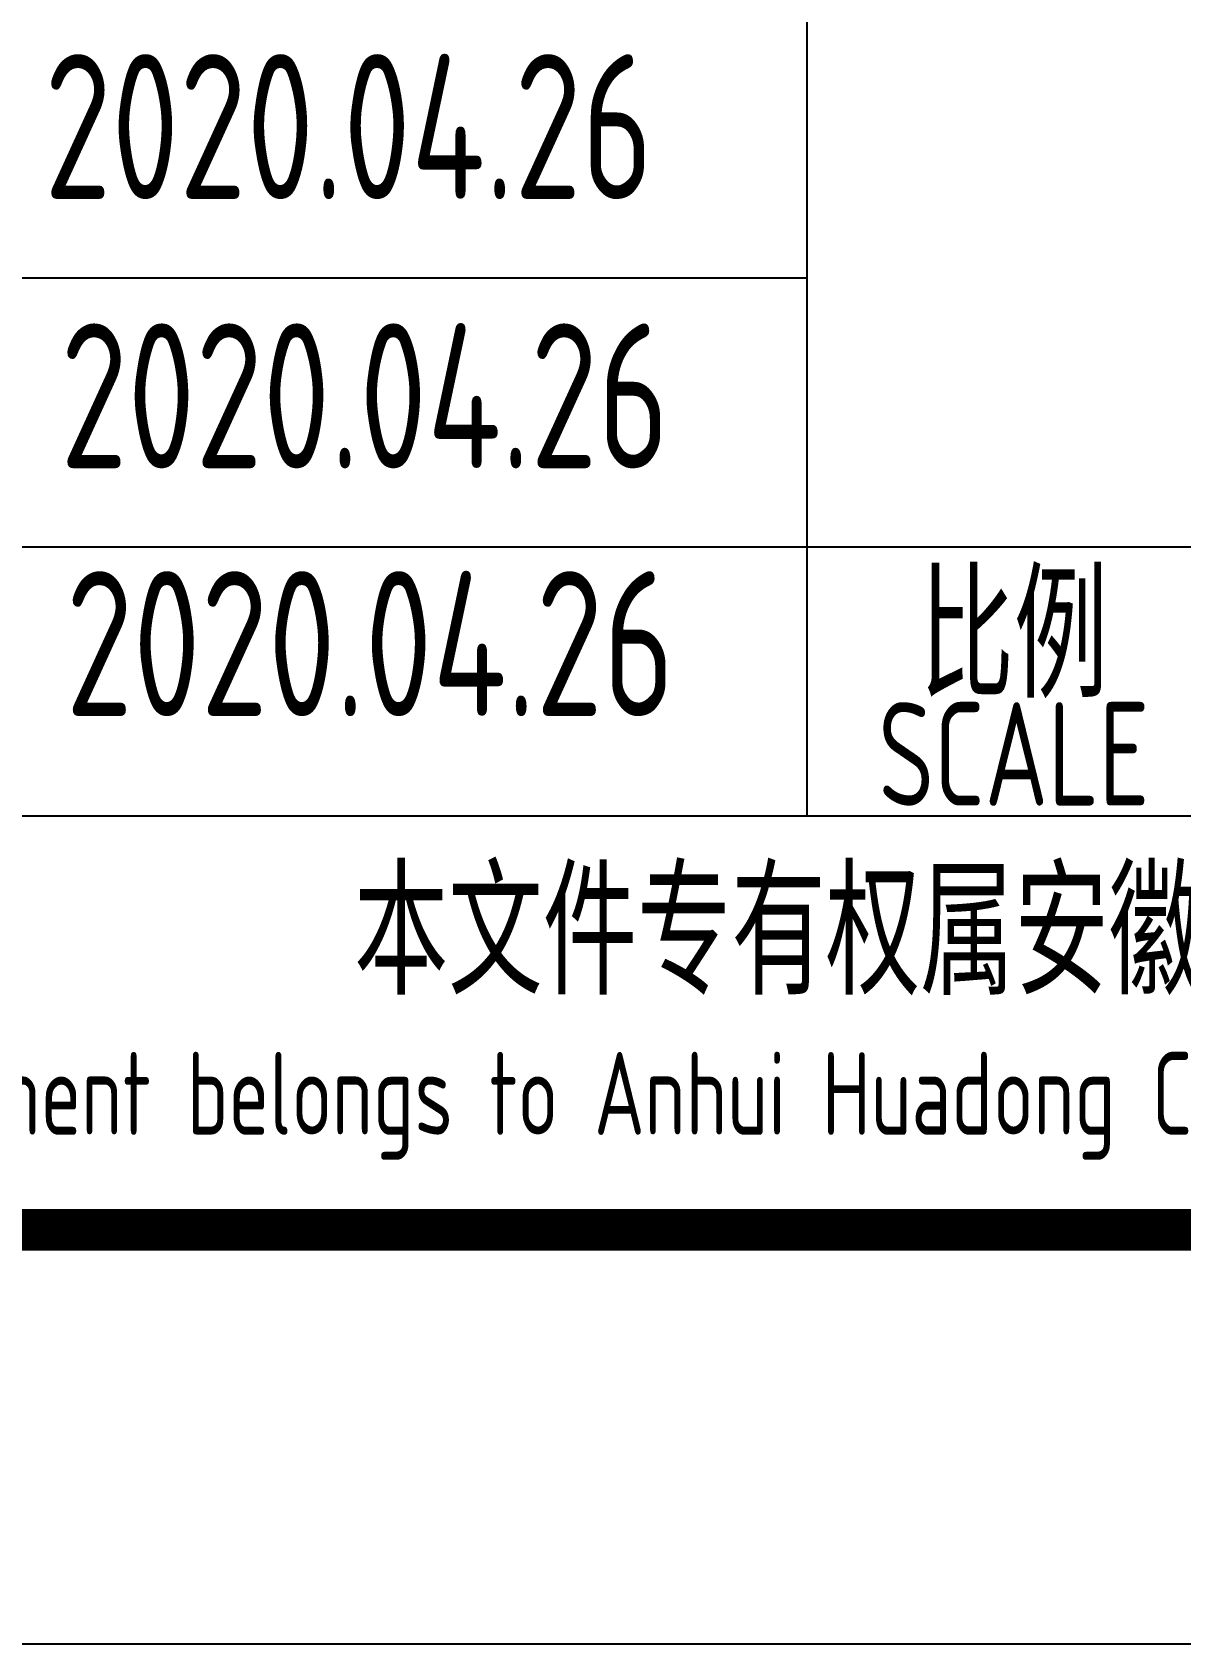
# Model space of a CAD drawing. Extents: x 4532298 to 10139194, y -639876 to -207028.
# Drawn here: x 5331559 to 5334335, y -374859 to -370965 of the extents above; entities that cross this region are included whole.
import ezdxf
from ezdxf.enums import TextEntityAlignment as Align

# ---------------------------------------------------------------- set-up
doc = ezdxf.new("R2010")
doc.units = 0
doc.header["$LTSCALE"] = 1000
doc.header["$MEASUREMENT"] = 0
doc.linetypes.add('2', pattern=[18.5, 12, -3, 0.5, -3])
doc.layers.get('0').update_dxf_attribs({"linetype": 'CONTINUOUS'})
doc.layers.add('PUB_TITLE', color=4, linetype='CONTINUOUS')
doc.styles.add('AHD', font='sceie.shx', dxfattribs={"width": 0.7, "bigfont": 'sceic.shx'})
doc.styles.add('sceie', font='sceie.shx', dxfattribs={"width": 0.7, "bigfont": 'sceic.shx'})

# ---------------------------------------------------------------- blocks, each defined once
blk = doc.blocks.new('qm')
at = {"style": 'sceie', "width": 0.8}
for p in [(-941169.6, -984626.3), (-941208.7, -985276.9), (-941182.6, -985940.5), (-941143.6, -986591.1), (-941130.5, -987189.7)]:
    blk.add_attdef('2020.04.26', text='', height=350, dxfattribs=at).set_placement(p, align=Align.MIDDLE)

msp = doc.modelspace()

# ---------------------------------------------------------------- linework, layer by layer
for p, q in [((5333432, -372858.8), (5333432, -369608.8)), ((5327932, -371558.8), (5333432, -371558.8)), ((5327932, -372208.8), (5345932, -372208.8)), ((5327932, -372858.8), (5345932, -372858.8)), ((5327932, -373858.8), (5345932, -373858.8))]:
    msp.add_line(p, q)
at = {"layer": 'PUB_TITLE'}
msp.add_lwpolyline([(5228032, -374858.8), (5346932, -374858.8), (5346932, -290758.8), (5228032, -290758.8)], close=True, dxfattribs=at)
at = {"layer": 'PUB_TITLE', "const_width": 100}
msp.add_lwpolyline([(5230532, -373858.8), (5345932, -373858.8), (5345932, -291758.8), (5230532, -291758.8)], close=True, dxfattribs=at)

# ---------------------------------------------------------------- block references
at = {"color": 4, "linetype": '2'}
ref = msp.add_blockref('qm', (6273506.8, 614747.7), dxfattribs=at)
ref.add_attrib('2020.04.26', '2020.04.26', dxfattribs={"height": 350, "style": 'sceie', "width": 0.8}).set_placement((5332376.2, -372442), align=Align.MIDDLE)
ref.add_attrib('2020.04.26', '2020.04.26', dxfattribs={"height": 350, "style": 'sceie', "width": 0.8}).set_placement((5332363.2, -371843.4), align=Align.MIDDLE)
ref.add_attrib('2020.04.26', '2020.04.26', dxfattribs={"height": 350, "style": 'sceie', "width": 0.8}).set_placement((5332324.2, -371192.8), align=Align.MIDDLE)

# ---------------------------------------------------------------- texts
at = {"style": 'AHD', "width": 0.8}
for s, height, p in [('比例', 300, (5333932, -372408.8)), ('比例', 300, (5333932, -372408.8)), ('SCALE', 250, (5333932, -372708.8)), ('SCALE', 250, (5333932, -372708.8)), ('本文件专有权属安徽华东化工医药工程有限责任公司所有,未经许可不得复制或转让给第三方', 300, (5336932, -373158.8)), ('本文件专有权属安徽华东化工医药工程有限责任公司所有,未经许可不得复制或转让给第三方', 300, (5336932, -373158.8)), ('The proprietary right of this document belongs to Anhui Huadong Chemical And Medical Engineering  Co.,Ltd.  and any replication or transfer to the 3rd. side is forbidden without its permission. ', 200, (5336932, -373558.8))]:
    msp.add_text(s, height=height, dxfattribs=at).set_placement(p, align=Align.MIDDLE)

doc.saveas('drawing.dxf')
